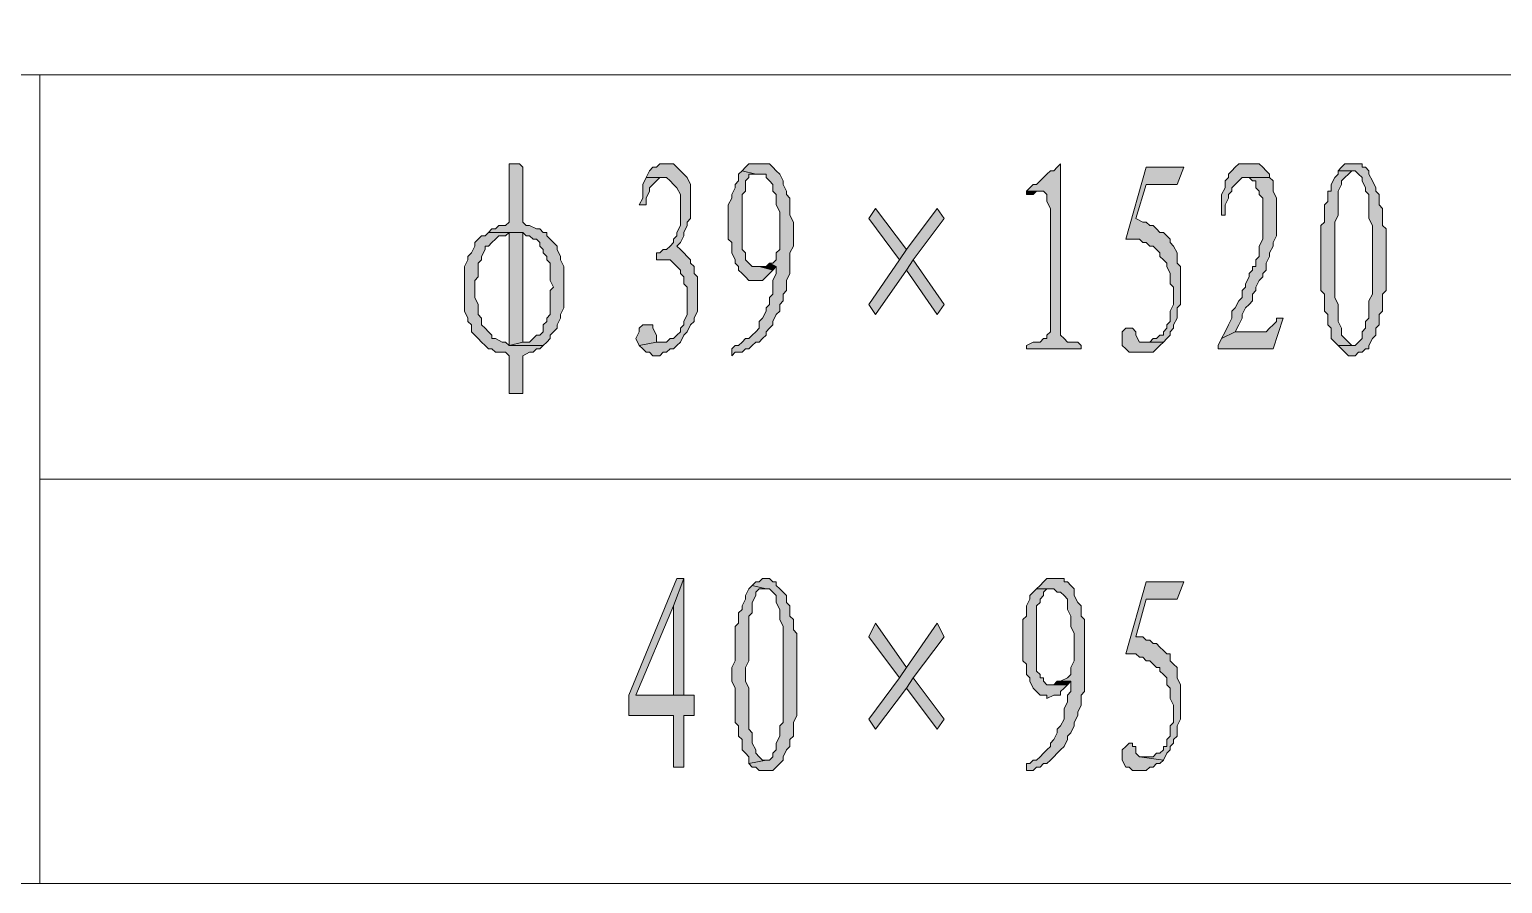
# Model space of a CAD drawing. Header units: millimetres. Extents: x 24 to 410, y 10 to 282.
# Drawn here: x 303.4 to 321.61, y 118.11 to 128.66 of the extents above; entities that cross this region are included whole.
import ezdxf

# ---------------------------------------------------------------- set-up
doc = ezdxf.new("R2010")
doc.units = ezdxf.units.MM

msp = doc.modelspace()

# ---------------------------------------------------------------- hatches: boundary and pattern name
h = msp.add_hatch(color=7)
h.dxf.hatch_style = 2
h.paths.add_polyline_path([(309.414333, 127), (309.329667, 127), (309.329667, 126.957667), (309.329667, 126.280333), (309.287333, 126.238), (309.202667, 126.238), (309.160333, 126.195667), (309.118, 126.195667), (309.075667, 126.153333), (309.499, 126.153333), (309.541333, 126.111), (309.583667, 126.111), (309.626, 126.068667), (309.668333, 126.068667), (309.710667, 126.026333), (309.710667, 125.984), (309.753, 125.941667), (309.753, 125.899333), (309.795333, 125.857), (309.795333, 125.814667), (309.837667, 125.772333), (309.837667, 125.560667), (309.88, 125.476), (309.837667, 125.433667), (309.837667, 125.137333), (309.795333, 125.095), (309.795333, 125.052667), (309.753, 125.010333), (309.753, 124.925667), (309.710667, 124.883333), (309.668333, 124.883333), (309.626, 124.841), (309.583667, 124.798667), (309.499, 124.798667), (309.329667, 124.756333), (309.753, 124.756333), (309.795333, 124.798667), (309.837667, 124.841), (309.837667, 124.883333), (309.88, 124.925667), (309.922333, 124.968), (309.922333, 125.010333), (309.964667, 125.095), (309.964667, 125.137333), (310.007, 125.222), (310.007, 125.73), (309.964667, 125.814667), (309.964667, 125.857), (309.922333, 125.941667), (309.922333, 125.984), (309.88, 126.026333), (309.837667, 126.068667), (309.795333, 126.111), (309.795333, 126.153333), (309.753, 126.153333), (309.710667, 126.195667), (309.668333, 126.195667), (309.583667, 126.238), (309.541333, 126.238), (309.499, 126.280333), (309.499, 126.957667), (309.456667, 127)])
h = msp.add_hatch(color=7)
h.dxf.hatch_style = 2
h.paths.add_polyline_path([(311.277, 127), (311.192333, 127), (311.15, 126.957667), (311.107667, 126.957667), (311.065333, 126.915333), (311.023, 126.830667), (311.277, 126.830667), (311.319333, 126.788333), (311.361667, 126.746), (311.404, 126.703667), (311.446333, 126.619), (311.446333, 126.238), (311.404, 126.153333), (311.404, 126.111), (311.361667, 126.068667), (311.361667, 126.026333), (311.319333, 125.984), (311.277, 125.941667), (311.234667, 125.941667), (311.192333, 125.899333), (311.15, 125.899333), (311.15, 125.814667), (311.319333, 125.814667), (311.361667, 125.772333), (311.404, 125.73), (311.446333, 125.687667), (311.446333, 125.645333), (311.488667, 125.603), (311.488667, 125.518333), (311.531, 125.476), (311.531, 125.137333), (311.488667, 125.052667), (311.488667, 125.010333), (311.446333, 124.968), (311.446333, 124.925667), (311.404, 124.883333), (311.361667, 124.841), (311.319333, 124.841), (311.277, 124.798667), (311.15, 124.798667), (310.938333, 124.756333), (310.980667, 124.714), (311.023, 124.671667), (311.065333, 124.671667), (311.107667, 124.629333), (311.192333, 124.629333), (311.234667, 124.671667), (311.277, 124.671667), (311.319333, 124.714), (311.361667, 124.714), (311.404, 124.756333), (311.446333, 124.798667), (311.488667, 124.883333), (311.531, 124.925667), (311.573333, 125.010333), (311.615667, 125.052667), (311.615667, 125.095), (311.658, 125.179667), (311.658, 125.603), (311.615667, 125.645333), (311.615667, 125.73), (311.573333, 125.772333), (311.573333, 125.814667), (311.531, 125.857), (311.488667, 125.899333), (311.446333, 125.941667), (311.404, 125.984), (311.446333, 126.026333), (311.488667, 126.111), (311.488667, 126.153333), (311.531, 126.238), (311.531, 126.280333), (311.573333, 126.322667), (311.573333, 126.746), (311.531, 126.830667), (311.488667, 126.873), (311.446333, 126.915333), (311.404, 126.957667), (311.361667, 127)])
h = msp.add_hatch(color=7)
h.dxf.hatch_style = 2
h.paths.add_polyline_path([(312.208333, 126.915333), (312.166, 126.873), (312.166, 126.788333), (312.123667, 126.746), (312.123667, 126.703667), (312.081333, 126.619), (312.081333, 126.576667), (312.039, 126.492), (312.039, 126.068667), (312.081333, 126.026333), (312.081333, 125.899333), (312.123667, 125.814667), (312.123667, 125.772333), (312.166, 125.73), (312.166, 125.687667), (312.208333, 125.645333), (312.250667, 125.603), (312.293, 125.560667), (312.377667, 125.560667), (312.42, 125.560667), (312.462333, 125.560667), (312.504667, 125.603), (312.547, 125.645333), (312.589333, 125.687667), (312.42, 125.73), (312.335333, 125.73), (312.293, 125.772333), (312.250667, 125.814667), (312.250667, 125.899333), (312.208333, 125.941667), (312.208333, 126.619), (312.250667, 126.661333), (312.250667, 126.788333), (312.293, 126.830667), (312.293, 126.873), (312.335333, 126.873), (312.377667, 126.873)])
h = msp.add_hatch(color=7)
h.dxf.hatch_style = 2
h.paths.add_polyline_path([(312.42, 127), (312.293, 127), (312.250667, 126.957667), (312.208333, 126.915333), (312.377667, 126.873), (312.504667, 126.873), (312.504667, 126.830667), (312.547, 126.788333), (312.589333, 126.746), (312.589333, 126.661333), (312.631667, 126.619), (312.631667, 126.492), (312.674, 126.407333), (312.674, 125.941667), (312.631667, 125.899333), (312.631667, 125.814667), (312.589333, 125.772333), (312.547, 125.772333), (312.631667, 125.73), (312.631667, 125.645333), (312.589333, 125.560667), (312.589333, 125.391333), (312.547, 125.349), (312.547, 125.264333), (312.504667, 125.222), (312.504667, 125.179667), (312.462333, 125.095), (312.42, 125.052667), (312.42, 124.968), (312.377667, 124.925667), (312.335333, 124.883333), (312.293, 124.841), (312.250667, 124.841), (312.208333, 124.798667), (312.166, 124.756333), (312.123667, 124.756333), (312.081333, 124.714), (312.081333, 124.629333), (312.123667, 124.671667), (312.208333, 124.671667), (312.250667, 124.714), (312.293, 124.714), (312.335333, 124.756333), (312.377667, 124.798667), (312.42, 124.798667), (312.462333, 124.841), (312.504667, 124.883333), (312.504667, 124.925667), (312.547, 124.968), (312.589333, 125.010333), (312.589333, 125.052667), (312.631667, 125.137333), (312.674, 125.179667), (312.674, 125.264333), (312.716333, 125.306667), (312.716333, 125.391333), (312.758667, 125.433667), (312.758667, 125.560667), (312.801, 125.645333), (312.801, 125.899333), (312.843333, 125.984), (312.843333, 126.280333), (312.801, 126.365), (312.801, 126.576667), (312.758667, 126.619), (312.758667, 126.661333), (312.716333, 126.746), (312.716333, 126.788333), (312.674, 126.873), (312.631667, 126.915333), (312.589333, 126.957667), (312.547, 127)])
h = msp.add_hatch(color=7)
h.dxf.hatch_style = 2
h.paths.add_polyline_path([(316.145333, 127), (316.103, 126.957667), (316.060667, 126.915333), (316.018333, 126.915333), (315.976, 126.873), (315.933667, 126.830667), (315.891333, 126.788333), (315.849, 126.746), (315.806667, 126.746), (315.764333, 126.703667), (315.722, 126.661333), (315.933667, 126.661333), (315.976, 126.619), (315.976, 126.534333), (316.018333, 126.449667), (316.018333, 124.925667), (315.976, 124.883333), (315.976, 124.841), (315.933667, 124.841), (315.891333, 124.798667), (315.806667, 124.798667), (315.722, 124.756333), (315.722, 124.714), (316.399333, 124.714), (316.399333, 124.756333), (316.357, 124.798667), (316.23, 124.798667), (316.187667, 124.841), (316.145333, 124.883333)])
h = msp.add_hatch(color=7)
h.dxf.hatch_style = 2
h.paths.add_polyline_path([(317.669333, 126.957667), (317.203667, 126.957667), (316.949667, 126.068667), (317.119, 126.068667), (317.161333, 126.026333), (317.203667, 126.026333), (317.246, 125.984), (317.288333, 125.984), (317.330667, 125.941667), (317.373, 125.899333), (317.373, 125.857), (317.415333, 125.814667), (317.457667, 125.772333), (317.457667, 125.73), (317.5, 125.645333), (317.5, 125.518333), (317.542333, 125.476), (317.542333, 125.264333), (317.5, 125.179667), (317.5, 125.137333), (317.5, 125.052667), (317.457667, 125.010333), (317.457667, 124.968), (317.415333, 124.925667), (317.415333, 124.883333), (317.373, 124.883333), (317.330667, 124.841), (317.288333, 124.841), (317.246, 124.798667), (317.119, 124.798667), (317.415333, 124.798667), (317.457667, 124.841), (317.5, 124.883333), (317.5, 124.925667), (317.542333, 124.968), (317.542333, 125.010333), (317.584667, 125.095), (317.584667, 125.222), (317.627, 125.264333), (317.627, 125.73), (317.584667, 125.772333), (317.584667, 125.899333), (317.542333, 125.984), (317.5, 126.026333), (317.5, 126.068667), (317.457667, 126.111), (317.415333, 126.153333), (317.373, 126.153333), (317.330667, 126.195667), (317.288333, 126.238), (317.246, 126.238), (317.203667, 126.280333), (317.161333, 126.280333), (317.076667, 126.322667), (317.203667, 126.746), (317.584667, 126.746)])
h = msp.add_hatch(color=7)
h.dxf.hatch_style = 2
h.paths.add_polyline_path([(318.473667, 127), (318.346667, 127), (318.304333, 126.957667), (318.262, 126.915333), (318.219667, 126.873), (318.219667, 126.830667), (318.177333, 126.788333), (318.177333, 126.703667), (318.135, 126.619), (318.135, 126.365), (318.177333, 126.365), (318.177333, 126.492), (318.219667, 126.576667), (318.219667, 126.619), (318.262, 126.661333), (318.262, 126.703667), (318.304333, 126.746), (318.346667, 126.788333), (318.389, 126.830667), (318.431333, 126.830667), (318.727667, 126.830667), (318.727667, 126.873), (318.685333, 126.915333), (318.643, 126.957667), (318.600667, 127)])
h = msp.add_hatch(color=7)
h.dxf.hatch_style = 2
h.paths.add_polyline_path([(319.574333, 126.915333), (319.574333, 126.873), (319.532, 126.830667), (319.489667, 126.746), (319.489667, 126.661333), (319.447333, 126.661333), (319.447333, 126.534333), (319.405, 126.492), (319.405, 126.280333), (319.362667, 126.238), (319.362667, 125.433667), (319.405, 125.391333), (319.405, 125.264333), (319.405, 125.179667), (319.447333, 125.137333), (319.447333, 125.010333), (319.489667, 124.968), (319.489667, 124.841), (319.532, 124.798667), (319.574333, 124.756333), (319.743667, 124.756333), (319.701333, 124.798667), (319.659, 124.841), (319.616667, 124.883333), (319.616667, 124.968), (319.574333, 125.052667), (319.574333, 125.264333), (319.532, 125.349), (319.532, 126.280333), (319.574333, 126.365), (319.574333, 126.661333), (319.616667, 126.746), (319.616667, 126.788333), (319.659, 126.830667), (319.701333, 126.873), (319.743667, 126.915333)])
h = msp.add_hatch(color=7)
h.dxf.hatch_style = 2
h.paths.add_polyline_path([(319.743667, 127), (319.659, 127), (319.616667, 126.957667), (319.574333, 126.915333), (319.786, 126.915333), (319.828333, 126.873), (319.870667, 126.830667), (319.870667, 126.788333), (319.913, 126.703667), (319.913, 126.661333), (319.955333, 126.619), (319.955333, 126.322667), (319.997667, 126.238), (319.997667, 125.814667), (319.997667, 125.391333), (319.955333, 125.306667), (319.955333, 125.095), (319.913, 125.052667), (319.913, 124.968), (319.870667, 124.925667), (319.870667, 124.841), (319.828333, 124.798667), (319.786, 124.756333), (319.574333, 124.756333), (319.616667, 124.714), (319.659, 124.671667), (319.701333, 124.629333), (319.786, 124.629333), (319.828333, 124.671667), (319.870667, 124.671667), (319.913, 124.714), (319.955333, 124.714), (319.955333, 124.756333), (319.997667, 124.841), (320.04, 124.883333), (320.04, 124.968), (320.082333, 125.010333), (320.082333, 125.137333), (320.124667, 125.179667), (320.124667, 125.391333), (320.167, 125.433667), (320.167, 126.195667), (320.124667, 126.238), (320.124667, 126.449667), (320.082333, 126.492), (320.082333, 126.619), (320.04, 126.661333), (320.04, 126.703667), (319.997667, 126.788333), (319.955333, 126.873), (319.955333, 126.915333), (319.913, 126.957667), (319.870667, 126.957667), (319.870667, 127)])
h = msp.add_hatch(color=7)
h.dxf.hatch_style = 2
h.paths.add_polyline_path([(311.023, 126.830667), (310.980667, 126.746), (310.980667, 126.576667), (310.938333, 126.492), (311.023, 126.492), (311.023, 126.534333), (311.023, 126.576667), (311.065333, 126.661333), (311.065333, 126.703667), (311.107667, 126.746), (311.15, 126.788333), (311.192333, 126.830667), (311.234667, 126.830667)])
h = msp.add_hatch(color=7)
h.dxf.hatch_style = 2
h.paths.add_polyline_path([(318.727667, 126.830667), (318.431333, 126.830667), (318.473667, 126.830667), (318.516, 126.788333), (318.558333, 126.788333), (318.558333, 126.703667), (318.600667, 126.661333), (318.600667, 126.619), (318.643, 126.576667), (318.643, 126.068667), (318.600667, 125.984), (318.600667, 125.857), (318.558333, 125.814667), (318.558333, 125.73), (318.516, 125.73), (318.516, 125.687667), (318.473667, 125.645333), (318.473667, 125.603), (318.431333, 125.518333), (318.431333, 125.476), (318.389, 125.433667), (318.389, 125.349), (318.346667, 125.306667), (318.304333, 125.222), (318.262, 125.179667), (318.262, 125.095), (318.219667, 125.010333), (318.177333, 124.925667), (318.135, 124.841), (318.304333, 124.925667), (318.346667, 125.010333), (318.389, 125.095), (318.389, 125.137333), (318.431333, 125.222), (318.473667, 125.264333), (318.516, 125.306667), (318.516, 125.391333), (318.558333, 125.433667), (318.558333, 125.476), (318.600667, 125.560667), (318.643, 125.603), (318.643, 125.645333), (318.685333, 125.687667), (318.685333, 125.772333), (318.727667, 125.857), (318.727667, 125.899333), (318.77, 125.984), (318.77, 126.026333), (318.812333, 126.111), (318.812333, 126.576667), (318.77, 126.661333), (318.77, 126.788333)])
h = msp.add_hatch(color=7)
h.dxf.hatch_style = 2
h.paths.add_polyline_path([(315.722, 126.661333), (315.722, 126.619), (315.764333, 126.619), (315.806667, 126.619), (315.849, 126.661333), (315.933667, 126.661333)])
h = msp.add_hatch(color=7)
h.dxf.hatch_style = 2
h.paths.add_polyline_path([(314.621333, 126.449667), (314.240333, 125.941667), (314.155667, 125.814667), (313.774667, 125.264333), (313.859333, 125.137333), (314.240333, 125.687667), (314.325, 125.814667), (314.706, 126.322667)])
h = msp.add_hatch(color=7)
h.dxf.hatch_style = 2
h.paths.add_polyline_path([(313.859333, 126.449667), (313.774667, 126.322667), (314.155667, 125.814667), (314.240333, 125.941667)])
h = msp.add_hatch(color=7)
h.dxf.hatch_style = 2
h.paths.add_polyline_path([(309.075667, 126.153333), (309.033333, 126.111), (308.991, 126.111), (308.948667, 126.068667), (308.906333, 126.026333), (308.906333, 125.984), (308.864, 125.899333), (308.821667, 125.857), (308.821667, 125.814667), (308.779333, 125.73), (308.779333, 125.179667), (308.821667, 125.095), (308.821667, 125.052667), (308.864, 125.010333), (308.864, 124.925667), (308.906333, 124.883333), (308.948667, 124.841), (308.991, 124.798667), (309.033333, 124.756333), (309.075667, 124.714), (309.118, 124.714), (309.160333, 124.671667), (309.287333, 124.671667), (309.329667, 124.629333), (309.329667, 124.163667), (309.499, 124.163667), (309.499, 124.629333), (309.583667, 124.671667), (309.626, 124.671667), (309.668333, 124.714), (309.710667, 124.714), (309.753, 124.756333), (309.329667, 124.756333), (309.287333, 124.798667), (309.245, 124.798667), (309.160333, 124.841), (309.118, 124.841), (309.118, 124.883333), (309.075667, 124.925667), (309.033333, 124.968), (308.991, 125.010333), (308.991, 125.095), (308.948667, 125.137333), (308.948667, 125.264333), (308.906333, 125.349), (308.906333, 125.560667), (308.948667, 125.603), (308.948667, 125.772333), (308.991, 125.814667), (308.991, 125.857), (309.033333, 125.941667), (309.033333, 125.984), (309.075667, 125.984), (309.118, 126.026333), (309.160333, 126.068667), (309.202667, 126.111), (309.287333, 126.111), (309.329667, 126.153333)])
h = msp.add_hatch(color=7)
h.dxf.hatch_style = 2
h.paths.add_polyline_path([(309.329667, 126.153333), (309.329667, 124.756333), (309.499, 124.798667), (309.499, 125.052667), (309.499, 125.095), (309.499, 126.153333)])
h = msp.add_hatch(color=7)
h.dxf.hatch_style = 2
h.paths.add_polyline_path([(314.325, 125.814667), (314.240333, 125.687667), (314.621333, 125.137333), (314.706, 125.264333)])
h = msp.add_hatch(color=7)
h.dxf.hatch_style = 2
h.paths.add_polyline_path([(312.547, 125.772333), (312.504667, 125.73), (312.42, 125.73), (312.589333, 125.687667), (312.631667, 125.73)])
h = msp.add_hatch(color=7)
h.dxf.hatch_style = 2
h.paths.add_polyline_path([(318.897, 125.095), (318.812333, 125.095), (318.812333, 125.052667), (318.77, 125.010333), (318.727667, 124.968), (318.685333, 124.925667), (318.304333, 124.925667), (318.135, 124.841), (318.092667, 124.756333), (318.092667, 124.714), (318.77, 124.714)])
h = msp.add_hatch(color=7)
h.dxf.hatch_style = 2
h.paths.add_polyline_path([(311.023, 125.010333), (310.980667, 125.010333), (310.938333, 124.968), (310.938333, 124.925667), (310.896, 124.841), (310.938333, 124.756333), (311.15, 124.798667), (311.15, 124.883333), (311.107667, 124.968), (311.107667, 125.010333), (311.065333, 125.010333)])
h = msp.add_hatch(color=7)
h.dxf.hatch_style = 2
h.paths.add_polyline_path([(316.992, 124.968), (316.949667, 124.968), (316.907333, 124.925667), (316.907333, 124.756333), (316.949667, 124.714), (316.992, 124.671667), (317.288333, 124.671667), (317.330667, 124.714), (317.373, 124.756333), (317.415333, 124.798667), (317.119, 124.798667), (317.076667, 124.883333), (317.076667, 124.925667), (317.034333, 124.968)])
h = msp.add_hatch(color=7)
h.dxf.hatch_style = 2
h.paths.add_polyline_path([(311.488667, 121.877667), (311.404, 121.877667), (310.811333, 120.438333), (310.811333, 120.184333), (311.361667, 120.184333), (311.361667, 119.549333), (311.488667, 119.549333), (311.488667, 120.184333), (311.615667, 120.184333), (311.615667, 120.438333), (311.488667, 120.438333), (310.896, 120.438333), (311.361667, 121.539)])
h = msp.add_hatch(color=7)
h.dxf.hatch_style = 2
h.paths.add_polyline_path([(311.488667, 121.877667), (311.361667, 121.539), (311.361667, 120.438333), (310.896, 120.438333), (311.488667, 120.438333)])
h = msp.add_hatch(color=7)
h.dxf.hatch_style = 2
h.paths.add_polyline_path([(312.335333, 121.793), (312.293, 121.750667), (312.250667, 121.666), (312.250667, 121.623667), (312.208333, 121.539), (312.208333, 121.496667), (312.166, 121.454333), (312.166, 121.327333), (312.123667, 121.285), (312.123667, 120.861667), (312.081333, 120.777), (312.081333, 120.607667), (312.123667, 120.523), (312.123667, 120.099667), (312.166, 120.057333), (312.166, 119.930333), (312.208333, 119.888), (312.208333, 119.761), (312.250667, 119.718667), (312.293, 119.676333), (312.293, 119.591667), (312.504667, 119.634), (312.462333, 119.634), (312.42, 119.676333), (312.377667, 119.718667), (312.377667, 119.761), (312.335333, 119.845667), (312.335333, 119.972667), (312.293, 120.015), (312.293, 120.523), (312.250667, 120.607667), (312.250667, 120.777), (312.293, 120.861667), (312.293, 121.412), (312.335333, 121.454333), (312.335333, 121.581333), (312.377667, 121.666), (312.377667, 121.708333), (312.42, 121.750667), (312.504667, 121.750667)])
h = msp.add_hatch(color=7)
h.dxf.hatch_style = 2
h.paths.add_polyline_path([(312.504667, 121.877667), (312.462333, 121.877667), (312.42, 121.835333), (312.377667, 121.835333), (312.335333, 121.793), (312.504667, 121.750667), (312.547, 121.750667), (312.589333, 121.708333), (312.631667, 121.666), (312.631667, 121.581333), (312.674, 121.496667), (312.674, 121.369667), (312.716333, 121.285), (312.716333, 120.692333), (312.716333, 120.65), (312.716333, 120.099667), (312.674, 120.057333), (312.674, 119.930333), (312.631667, 119.845667), (312.631667, 119.761), (312.589333, 119.718667), (312.589333, 119.676333), (312.547, 119.634), (312.504667, 119.634), (312.293, 119.591667), (312.335333, 119.549333), (312.377667, 119.549333), (312.42, 119.507), (312.589333, 119.507), (312.631667, 119.549333), (312.674, 119.591667), (312.716333, 119.634), (312.716333, 119.676333), (312.758667, 119.761), (312.801, 119.803333), (312.801, 119.888), (312.843333, 119.930333), (312.843333, 120.099667), (312.885667, 120.184333), (312.885667, 121.200333), (312.843333, 121.242667), (312.843333, 121.369667), (312.801, 121.412), (312.801, 121.539), (312.758667, 121.581333), (312.758667, 121.666), (312.716333, 121.708333), (312.674, 121.750667), (312.631667, 121.793), (312.631667, 121.835333), (312.589333, 121.835333), (312.547, 121.877667)])
h = msp.add_hatch(color=7)
h.dxf.hatch_style = 2
h.paths.add_polyline_path([(316.060667, 121.877667), (315.976, 121.877667), (315.933667, 121.835333), (315.891333, 121.793), (315.849, 121.750667), (316.060667, 121.750667), (316.103, 121.708333), (316.145333, 121.708333), (316.187667, 121.666), (316.23, 121.623667), (316.23, 121.496667), (316.272333, 121.412), (316.272333, 121.285), (316.314667, 121.200333), (316.314667, 120.861667), (316.272333, 120.777), (316.272333, 120.734667), (316.272333, 120.692333), (316.23, 120.65), (316.145333, 120.607667), (316.272333, 120.607667), (316.272333, 120.565333), (316.272333, 120.480667), (316.23, 120.438333), (316.23, 120.353667), (316.187667, 120.269), (316.187667, 120.142), (316.145333, 120.057333), (316.103, 120.015), (316.103, 119.972667), (316.060667, 119.888), (316.018333, 119.845667), (316.018333, 119.803333), (315.976, 119.761), (315.933667, 119.718667), (315.891333, 119.676333), (315.849, 119.634), (315.806667, 119.634), (315.764333, 119.591667), (315.722, 119.591667), (315.722, 119.507), (315.806667, 119.507), (315.849, 119.549333), (315.891333, 119.549333), (315.933667, 119.591667), (315.976, 119.591667), (316.018333, 119.634), (316.060667, 119.676333), (316.103, 119.718667), (316.145333, 119.761), (316.187667, 119.803333), (316.23, 119.888), (316.23, 119.930333), (316.272333, 119.972667), (316.314667, 120.057333), (316.314667, 120.099667), (316.357, 120.184333), (316.357, 120.226667), (316.399333, 120.311333), (316.399333, 120.438333), (316.441667, 120.480667), (316.441667, 121.369667), (316.399333, 121.412), (316.399333, 121.539), (316.357, 121.581333), (316.314667, 121.666), (316.314667, 121.750667), (316.272333, 121.793), (316.23, 121.835333), (316.187667, 121.835333), (316.187667, 121.877667)])
h = msp.add_hatch(color=7)
h.dxf.hatch_style = 2
h.paths.add_polyline_path([(317.669333, 121.835333), (317.203667, 121.835333), (316.949667, 120.946333), (317.076667, 120.946333), (317.119, 120.904), (317.161333, 120.904), (317.203667, 120.861667), (317.246, 120.861667), (317.288333, 120.819333), (317.330667, 120.777), (317.373, 120.777), (317.373, 120.734667), (317.415333, 120.692333), (317.457667, 120.65), (317.457667, 120.565333), (317.5, 120.523), (317.5, 120.396), (317.542333, 120.311333), (317.542333, 120.099667), (317.5, 120.057333), (317.5, 119.972667), (317.5, 119.930333), (317.457667, 119.888), (317.457667, 119.803333), (317.415333, 119.803333), (317.415333, 119.761), (317.373, 119.718667), (317.330667, 119.718667), (317.288333, 119.676333), (317.119, 119.676333), (317.415333, 119.634), (317.457667, 119.718667), (317.5, 119.761), (317.5, 119.803333), (317.542333, 119.845667), (317.542333, 119.888), (317.584667, 119.930333), (317.584667, 120.057333), (317.627, 120.142), (317.627, 120.565333), (317.584667, 120.65), (317.584667, 120.777), (317.542333, 120.819333), (317.5, 120.861667), (317.5, 120.946333), (317.457667, 120.946333), (317.415333, 120.988667), (317.373, 121.031), (317.330667, 121.073333), (317.288333, 121.073333), (317.246, 121.115667), (317.203667, 121.115667), (317.161333, 121.158), (317.076667, 121.158), (317.203667, 121.623667), (317.584667, 121.623667)])
h = msp.add_hatch(color=7)
h.dxf.hatch_style = 2
h.paths.add_polyline_path([(315.849, 121.750667), (315.806667, 121.708333), (315.764333, 121.666), (315.764333, 121.623667), (315.722, 121.539), (315.722, 121.412), (315.679667, 121.369667), (315.679667, 120.861667), (315.722, 120.819333), (315.722, 120.692333), (315.764333, 120.65), (315.764333, 120.607667), (315.806667, 120.523), (315.849, 120.480667), (315.891333, 120.438333), (315.976, 120.438333), (315.976, 120.396), (316.060667, 120.438333), (316.145333, 120.438333), (316.145333, 120.480667), (316.187667, 120.523), (316.23, 120.565333), (315.976, 120.565333), (315.933667, 120.607667), (315.933667, 120.65), (315.891333, 120.65), (315.891333, 120.692333), (315.849, 120.734667), (315.849, 121.539), (315.891333, 121.581333), (315.891333, 121.623667), (315.933667, 121.666), (315.933667, 121.708333), (315.976, 121.750667), (316.018333, 121.750667)])
h = msp.add_hatch(color=7)
h.dxf.hatch_style = 2
h.paths.add_polyline_path([(314.621333, 121.327333), (314.240333, 120.777), (314.155667, 120.65), (313.774667, 120.142), (313.859333, 120.015), (314.240333, 120.523), (314.325, 120.65), (314.706, 121.158)])
h = msp.add_hatch(color=7)
h.dxf.hatch_style = 2
h.paths.add_polyline_path([(313.859333, 121.327333), (313.774667, 121.158), (314.155667, 120.65), (314.240333, 120.777)])
h = msp.add_hatch(color=7)
h.dxf.hatch_style = 2
h.paths.add_polyline_path([(314.325, 120.65), (314.240333, 120.523), (314.621333, 120.015), (314.706, 120.142)])
h = msp.add_hatch(color=7)
h.dxf.hatch_style = 2
h.paths.add_polyline_path([(316.145333, 120.607667), (316.103, 120.607667), (316.060667, 120.565333), (316.23, 120.565333), (316.272333, 120.607667)])
h = msp.add_hatch(color=7)
h.dxf.hatch_style = 2
h.paths.add_polyline_path([(316.992, 119.845667), (316.949667, 119.803333), (316.907333, 119.761), (316.907333, 119.634), (316.949667, 119.549333), (316.992, 119.549333), (317.034333, 119.507), (317.203667, 119.507), (317.246, 119.549333), (317.288333, 119.549333), (317.330667, 119.591667), (317.373, 119.591667), (317.415333, 119.634), (317.119, 119.676333), (317.076667, 119.718667), (317.076667, 119.803333), (317.034333, 119.803333), (317.034333, 119.845667)])

# ---------------------------------------------------------------- linework, layer by layer
at = {"color": 7, "lineweight": 0}
for points in [[(249.047, 173.101), (377.063, 173.101), (377.063, 118.11), (249.047, 118.11)], [(309.414333, 127), (309.329667, 127), (309.329667, 126.957667), (309.329667, 126.280333), (309.287333, 126.238), (309.202667, 126.238), (309.160333, 126.195667), (309.118, 126.195667), (309.075667, 126.153333), (309.499, 126.153333), (309.541333, 126.111), (309.583667, 126.111), (309.626, 126.068667), (309.668333, 126.068667), (309.710667, 126.026333), (309.710667, 125.984), (309.753, 125.941667), (309.753, 125.899333), (309.795333, 125.857), (309.795333, 125.814667), (309.837667, 125.772333), (309.837667, 125.560667), (309.88, 125.476), (309.837667, 125.433667), (309.837667, 125.137333), (309.795333, 125.095), (309.795333, 125.052667), (309.753, 125.010333), (309.753, 124.925667), (309.710667, 124.883333), (309.668333, 124.883333), (309.626, 124.841), (309.583667, 124.798667), (309.499, 124.798667), (309.329667, 124.756333), (309.753, 124.756333), (309.795333, 124.798667), (309.837667, 124.841), (309.837667, 124.883333), (309.88, 124.925667), (309.922333, 124.968), (309.922333, 125.010333), (309.964667, 125.095), (309.964667, 125.137333), (310.007, 125.222), (310.007, 125.73), (309.964667, 125.814667), (309.964667, 125.857), (309.922333, 125.941667), (309.922333, 125.984), (309.88, 126.026333), (309.837667, 126.068667), (309.795333, 126.111), (309.795333, 126.153333), (309.753, 126.153333), (309.710667, 126.195667), (309.668333, 126.195667), (309.583667, 126.238), (309.541333, 126.238), (309.499, 126.280333), (309.499, 126.957667), (309.456667, 127)], [(311.277, 127), (311.192333, 127), (311.15, 126.957667), (311.107667, 126.957667), (311.065333, 126.915333), (311.023, 126.830667), (311.277, 126.830667), (311.319333, 126.788333), (311.361667, 126.746), (311.404, 126.703667), (311.446333, 126.619), (311.446333, 126.238), (311.404, 126.153333), (311.404, 126.111), (311.361667, 126.068667), (311.361667, 126.026333), (311.319333, 125.984), (311.277, 125.941667), (311.234667, 125.941667), (311.192333, 125.899333), (311.15, 125.899333), (311.15, 125.814667), (311.319333, 125.814667), (311.361667, 125.772333), (311.404, 125.73), (311.446333, 125.687667), (311.446333, 125.645333), (311.488667, 125.603), (311.488667, 125.518333), (311.531, 125.476), (311.531, 125.137333), (311.488667, 125.052667), (311.488667, 125.010333), (311.446333, 124.968), (311.446333, 124.925667), (311.404, 124.883333), (311.361667, 124.841), (311.319333, 124.841), (311.277, 124.798667), (311.15, 124.798667), (310.938333, 124.756333), (310.980667, 124.714), (311.023, 124.671667), (311.065333, 124.671667), (311.107667, 124.629333), (311.192333, 124.629333), (311.234667, 124.671667), (311.277, 124.671667), (311.319333, 124.714), (311.361667, 124.714), (311.404, 124.756333), (311.446333, 124.798667), (311.488667, 124.883333), (311.531, 124.925667), (311.573333, 125.010333), (311.615667, 125.052667), (311.615667, 125.095), (311.658, 125.179667), (311.658, 125.603), (311.615667, 125.645333), (311.615667, 125.73), (311.573333, 125.772333), (311.573333, 125.814667), (311.531, 125.857), (311.488667, 125.899333), (311.446333, 125.941667), (311.404, 125.984), (311.446333, 126.026333), (311.488667, 126.111), (311.488667, 126.153333), (311.531, 126.238), (311.531, 126.280333), (311.573333, 126.322667), (311.573333, 126.746), (311.531, 126.830667), (311.488667, 126.873), (311.446333, 126.915333), (311.404, 126.957667), (311.361667, 127)], [(312.208333, 126.915333), (312.166, 126.873), (312.166, 126.788333), (312.123667, 126.746), (312.123667, 126.703667), (312.081333, 126.619), (312.081333, 126.576667), (312.039, 126.492), (312.039, 126.068667), (312.081333, 126.026333), (312.081333, 125.899333), (312.123667, 125.814667), (312.123667, 125.772333), (312.166, 125.73), (312.166, 125.687667), (312.208333, 125.645333), (312.250667, 125.603), (312.293, 125.560667), (312.377667, 125.560667), (312.42, 125.560667), (312.462333, 125.560667), (312.504667, 125.603), (312.547, 125.645333), (312.589333, 125.687667), (312.42, 125.73), (312.335333, 125.73), (312.293, 125.772333), (312.250667, 125.814667), (312.250667, 125.899333), (312.208333, 125.941667), (312.208333, 126.619), (312.250667, 126.661333), (312.250667, 126.788333), (312.293, 126.830667), (312.293, 126.873), (312.335333, 126.873), (312.377667, 126.873)], [(312.42, 127), (312.293, 127), (312.250667, 126.957667), (312.208333, 126.915333), (312.377667, 126.873), (312.504667, 126.873), (312.504667, 126.830667), (312.547, 126.788333), (312.589333, 126.746), (312.589333, 126.661333), (312.631667, 126.619), (312.631667, 126.492), (312.674, 126.407333), (312.674, 125.941667), (312.631667, 125.899333), (312.631667, 125.814667), (312.589333, 125.772333), (312.547, 125.772333), (312.631667, 125.73), (312.631667, 125.645333), (312.589333, 125.560667), (312.589333, 125.391333), (312.547, 125.349), (312.547, 125.264333), (312.504667, 125.222), (312.504667, 125.179667), (312.462333, 125.095), (312.42, 125.052667), (312.42, 124.968), (312.377667, 124.925667), (312.335333, 124.883333), (312.293, 124.841), (312.250667, 124.841), (312.208333, 124.798667), (312.166, 124.756333), (312.123667, 124.756333), (312.081333, 124.714), (312.081333, 124.629333), (312.123667, 124.671667), (312.208333, 124.671667), (312.250667, 124.714), (312.293, 124.714), (312.335333, 124.756333), (312.377667, 124.798667), (312.42, 124.798667), (312.462333, 124.841), (312.504667, 124.883333), (312.504667, 124.925667), (312.547, 124.968), (312.589333, 125.010333), (312.589333, 125.052667), (312.631667, 125.137333), (312.674, 125.179667), (312.674, 125.264333), (312.716333, 125.306667), (312.716333, 125.391333), (312.758667, 125.433667), (312.758667, 125.560667), (312.801, 125.645333), (312.801, 125.899333), (312.843333, 125.984), (312.843333, 126.280333), (312.801, 126.365), (312.801, 126.576667), (312.758667, 126.619), (312.758667, 126.661333), (312.716333, 126.746), (312.716333, 126.788333), (312.674, 126.873), (312.631667, 126.915333), (312.589333, 126.957667), (312.547, 127)], [(316.145333, 127), (316.103, 126.957667), (316.060667, 126.915333), (316.018333, 126.915333), (315.976, 126.873), (315.933667, 126.830667), (315.891333, 126.788333), (315.849, 126.746), (315.806667, 126.746), (315.764333, 126.703667), (315.722, 126.661333), (315.933667, 126.661333), (315.976, 126.619), (315.976, 126.534333), (316.018333, 126.449667), (316.018333, 124.925667), (315.976, 124.883333), (315.976, 124.841), (315.933667, 124.841), (315.891333, 124.798667), (315.806667, 124.798667), (315.722, 124.756333), (315.722, 124.714), (316.399333, 124.714), (316.399333, 124.756333), (316.357, 124.798667), (316.23, 124.798667), (316.187667, 124.841), (316.145333, 124.883333)], [(317.669333, 126.957667), (317.203667, 126.957667), (316.949667, 126.068667), (317.119, 126.068667), (317.161333, 126.026333), (317.203667, 126.026333), (317.246, 125.984), (317.288333, 125.984), (317.330667, 125.941667), (317.373, 125.899333), (317.373, 125.857), (317.415333, 125.814667), (317.457667, 125.772333), (317.457667, 125.73), (317.5, 125.645333), (317.5, 125.518333), (317.542333, 125.476), (317.542333, 125.264333), (317.5, 125.179667), (317.5, 125.137333), (317.5, 125.052667), (317.457667, 125.010333), (317.457667, 124.968), (317.415333, 124.925667), (317.415333, 124.883333), (317.373, 124.883333), (317.330667, 124.841), (317.288333, 124.841), (317.246, 124.798667), (317.119, 124.798667), (317.415333, 124.798667), (317.457667, 124.841), (317.5, 124.883333), (317.5, 124.925667), (317.542333, 124.968), (317.542333, 125.010333), (317.584667, 125.095), (317.584667, 125.222), (317.627, 125.264333), (317.627, 125.73), (317.584667, 125.772333), (317.584667, 125.899333), (317.542333, 125.984), (317.5, 126.026333), (317.5, 126.068667), (317.457667, 126.111), (317.415333, 126.153333), (317.373, 126.153333), (317.330667, 126.195667), (317.288333, 126.238), (317.246, 126.238), (317.203667, 126.280333), (317.161333, 126.280333), (317.076667, 126.322667), (317.203667, 126.746), (317.584667, 126.746)], [(318.473667, 127), (318.346667, 127), (318.304333, 126.957667), (318.262, 126.915333), (318.219667, 126.873), (318.219667, 126.830667), (318.177333, 126.788333), (318.177333, 126.703667), (318.135, 126.619), (318.135, 126.365), (318.177333, 126.365), (318.177333, 126.492), (318.219667, 126.576667), (318.219667, 126.619), (318.262, 126.661333), (318.262, 126.703667), (318.304333, 126.746), (318.346667, 126.788333), (318.389, 126.830667), (318.431333, 126.830667), (318.727667, 126.830667), (318.727667, 126.873), (318.685333, 126.915333), (318.643, 126.957667), (318.600667, 127)], [(319.574333, 126.915333), (319.574333, 126.873), (319.532, 126.830667), (319.489667, 126.746), (319.489667, 126.661333), (319.447333, 126.661333), (319.447333, 126.534333), (319.405, 126.492), (319.405, 126.280333), (319.362667, 126.238), (319.362667, 125.433667), (319.405, 125.391333), (319.405, 125.264333), (319.405, 125.179667), (319.447333, 125.137333), (319.447333, 125.010333), (319.489667, 124.968), (319.489667, 124.841), (319.532, 124.798667), (319.574333, 124.756333), (319.743667, 124.756333), (319.701333, 124.798667), (319.659, 124.841), (319.616667, 124.883333), (319.616667, 124.968), (319.574333, 125.052667), (319.574333, 125.264333), (319.532, 125.349), (319.532, 126.280333), (319.574333, 126.365), (319.574333, 126.661333), (319.616667, 126.746), (319.616667, 126.788333), (319.659, 126.830667), (319.701333, 126.873), (319.743667, 126.915333)], [(319.743667, 127), (319.659, 127), (319.616667, 126.957667), (319.574333, 126.915333), (319.786, 126.915333), (319.828333, 126.873), (319.870667, 126.830667), (319.870667, 126.788333), (319.913, 126.703667), (319.913, 126.661333), (319.955333, 126.619), (319.955333, 126.322667), (319.997667, 126.238), (319.997667, 125.814667), (319.997667, 125.391333), (319.955333, 125.306667), (319.955333, 125.095), (319.913, 125.052667), (319.913, 124.968), (319.870667, 124.925667), (319.870667, 124.841), (319.828333, 124.798667), (319.786, 124.756333), (319.574333, 124.756333), (319.616667, 124.714), (319.659, 124.671667), (319.701333, 124.629333), (319.786, 124.629333), (319.828333, 124.671667), (319.870667, 124.671667), (319.913, 124.714), (319.955333, 124.714), (319.955333, 124.756333), (319.997667, 124.841), (320.04, 124.883333), (320.04, 124.968), (320.082333, 125.010333), (320.082333, 125.137333), (320.124667, 125.179667), (320.124667, 125.391333), (320.167, 125.433667), (320.167, 126.195667), (320.124667, 126.238), (320.124667, 126.449667), (320.082333, 126.492), (320.082333, 126.619), (320.04, 126.661333), (320.04, 126.703667), (319.997667, 126.788333), (319.955333, 126.873), (319.955333, 126.915333), (319.913, 126.957667), (319.870667, 126.957667), (319.870667, 127)], [(311.023, 126.830667), (310.980667, 126.746), (310.980667, 126.576667), (310.938333, 126.492), (311.023, 126.492), (311.023, 126.534333), (311.023, 126.576667), (311.065333, 126.661333), (311.065333, 126.703667), (311.107667, 126.746), (311.15, 126.788333), (311.192333, 126.830667), (311.234667, 126.830667)], [(318.727667, 126.830667), (318.431333, 126.830667), (318.473667, 126.830667), (318.516, 126.788333), (318.558333, 126.788333), (318.558333, 126.703667), (318.600667, 126.661333), (318.600667, 126.619), (318.643, 126.576667), (318.643, 126.068667), (318.600667, 125.984), (318.600667, 125.857), (318.558333, 125.814667), (318.558333, 125.73), (318.516, 125.73), (318.516, 125.687667), (318.473667, 125.645333), (318.473667, 125.603), (318.431333, 125.518333), (318.431333, 125.476), (318.389, 125.433667), (318.389, 125.349), (318.346667, 125.306667), (318.304333, 125.222), (318.262, 125.179667), (318.262, 125.095), (318.219667, 125.010333), (318.177333, 124.925667), (318.135, 124.841), (318.304333, 124.925667), (318.346667, 125.010333), (318.389, 125.095), (318.389, 125.137333), (318.431333, 125.222), (318.473667, 125.264333), (318.516, 125.306667), (318.516, 125.391333), (318.558333, 125.433667), (318.558333, 125.476), (318.600667, 125.560667), (318.643, 125.603), (318.643, 125.645333), (318.685333, 125.687667), (318.685333, 125.772333), (318.727667, 125.857), (318.727667, 125.899333), (318.77, 125.984), (318.77, 126.026333), (318.812333, 126.111), (318.812333, 126.576667), (318.77, 126.661333), (318.77, 126.788333)], [(315.722, 126.661333), (315.722, 126.619), (315.764333, 126.619), (315.806667, 126.619), (315.849, 126.661333), (315.933667, 126.661333)], [(314.621333, 126.449667), (314.240333, 125.941667), (314.155667, 125.814667), (313.774667, 125.264333), (313.859333, 125.137333), (314.240333, 125.687667), (314.325, 125.814667), (314.706, 126.322667)], [(313.859333, 126.449667), (313.774667, 126.322667), (314.155667, 125.814667), (314.240333, 125.941667)], [(309.075667, 126.153333), (309.033333, 126.111), (308.991, 126.111), (308.948667, 126.068667), (308.906333, 126.026333), (308.906333, 125.984), (308.864, 125.899333), (308.821667, 125.857), (308.821667, 125.814667), (308.779333, 125.73), (308.779333, 125.179667), (308.821667, 125.095), (308.821667, 125.052667), (308.864, 125.010333), (308.864, 124.925667), (308.906333, 124.883333), (308.948667, 124.841), (308.991, 124.798667), (309.033333, 124.756333), (309.075667, 124.714), (309.118, 124.714), (309.160333, 124.671667), (309.287333, 124.671667), (309.329667, 124.629333), (309.329667, 124.163667), (309.499, 124.163667), (309.499, 124.629333), (309.583667, 124.671667), (309.626, 124.671667), (309.668333, 124.714), (309.710667, 124.714), (309.753, 124.756333), (309.329667, 124.756333), (309.287333, 124.798667), (309.245, 124.798667), (309.160333, 124.841), (309.118, 124.841), (309.118, 124.883333), (309.075667, 124.925667), (309.033333, 124.968), (308.991, 125.010333), (308.991, 125.095), (308.948667, 125.137333), (308.948667, 125.264333), (308.906333, 125.349), (308.906333, 125.560667), (308.948667, 125.603), (308.948667, 125.772333), (308.991, 125.814667), (308.991, 125.857), (309.033333, 125.941667), (309.033333, 125.984), (309.075667, 125.984), (309.118, 126.026333), (309.160333, 126.068667), (309.202667, 126.111), (309.287333, 126.111), (309.329667, 126.153333)], [(309.329667, 126.153333), (309.329667, 124.756333), (309.499, 124.798667), (309.499, 125.052667), (309.499, 125.095), (309.499, 126.153333)], [(314.325, 125.814667), (314.240333, 125.687667), (314.621333, 125.137333), (314.706, 125.264333)], [(312.547, 125.772333), (312.504667, 125.73), (312.42, 125.73), (312.589333, 125.687667), (312.631667, 125.73)], [(318.897, 125.095), (318.812333, 125.095), (318.812333, 125.052667), (318.77, 125.010333), (318.727667, 124.968), (318.685333, 124.925667), (318.304333, 124.925667), (318.135, 124.841), (318.092667, 124.756333), (318.092667, 124.714), (318.77, 124.714)], [(311.023, 125.010333), (310.980667, 125.010333), (310.938333, 124.968), (310.938333, 124.925667), (310.896, 124.841), (310.938333, 124.756333), (311.15, 124.798667), (311.15, 124.883333), (311.107667, 124.968), (311.107667, 125.010333), (311.065333, 125.010333)], [(316.992, 124.968), (316.949667, 124.968), (316.907333, 124.925667), (316.907333, 124.756333), (316.949667, 124.714), (316.992, 124.671667), (317.288333, 124.671667), (317.330667, 124.714), (317.373, 124.756333), (317.415333, 124.798667), (317.119, 124.798667), (317.076667, 124.883333), (317.076667, 124.925667), (317.034333, 124.968)], [(311.488667, 121.877667), (311.404, 121.877667), (310.811333, 120.438333), (310.811333, 120.184333), (311.361667, 120.184333), (311.361667, 119.549333), (311.488667, 119.549333), (311.488667, 120.184333), (311.615667, 120.184333), (311.615667, 120.438333), (311.488667, 120.438333), (310.896, 120.438333), (311.361667, 121.539)], [(311.488667, 121.877667), (311.361667, 121.539), (311.361667, 120.438333), (310.896, 120.438333), (311.488667, 120.438333)], [(312.335333, 121.793), (312.293, 121.750667), (312.250667, 121.666), (312.250667, 121.623667), (312.208333, 121.539), (312.208333, 121.496667), (312.166, 121.454333), (312.166, 121.327333), (312.123667, 121.285), (312.123667, 120.861667), (312.081333, 120.777), (312.081333, 120.607667), (312.123667, 120.523), (312.123667, 120.099667), (312.166, 120.057333), (312.166, 119.930333), (312.208333, 119.888), (312.208333, 119.761), (312.250667, 119.718667), (312.293, 119.676333), (312.293, 119.591667), (312.504667, 119.634), (312.462333, 119.634), (312.42, 119.676333), (312.377667, 119.718667), (312.377667, 119.761), (312.335333, 119.845667), (312.335333, 119.972667), (312.293, 120.015), (312.293, 120.523), (312.250667, 120.607667), (312.250667, 120.777), (312.293, 120.861667), (312.293, 121.412), (312.335333, 121.454333), (312.335333, 121.581333), (312.377667, 121.666), (312.377667, 121.708333), (312.42, 121.750667), (312.504667, 121.750667)], [(312.504667, 121.877667), (312.462333, 121.877667), (312.42, 121.835333), (312.377667, 121.835333), (312.335333, 121.793), (312.504667, 121.750667), (312.547, 121.750667), (312.589333, 121.708333), (312.631667, 121.666), (312.631667, 121.581333), (312.674, 121.496667), (312.674, 121.369667), (312.716333, 121.285), (312.716333, 120.692333), (312.716333, 120.65), (312.716333, 120.099667), (312.674, 120.057333), (312.674, 119.930333), (312.631667, 119.845667), (312.631667, 119.761), (312.589333, 119.718667), (312.589333, 119.676333), (312.547, 119.634), (312.504667, 119.634), (312.293, 119.591667), (312.335333, 119.549333), (312.377667, 119.549333), (312.42, 119.507), (312.589333, 119.507), (312.631667, 119.549333), (312.674, 119.591667), (312.716333, 119.634), (312.716333, 119.676333), (312.758667, 119.761), (312.801, 119.803333), (312.801, 119.888), (312.843333, 119.930333), (312.843333, 120.099667), (312.885667, 120.184333), (312.885667, 121.200333), (312.843333, 121.242667), (312.843333, 121.369667), (312.801, 121.412), (312.801, 121.539), (312.758667, 121.581333), (312.758667, 121.666), (312.716333, 121.708333), (312.674, 121.750667), (312.631667, 121.793), (312.631667, 121.835333), (312.589333, 121.835333), (312.547, 121.877667)], [(316.060667, 121.877667), (315.976, 121.877667), (315.933667, 121.835333), (315.891333, 121.793), (315.849, 121.750667), (316.060667, 121.750667), (316.103, 121.708333), (316.145333, 121.708333), (316.187667, 121.666), (316.23, 121.623667), (316.23, 121.496667), (316.272333, 121.412), (316.272333, 121.285), (316.314667, 121.200333), (316.314667, 120.861667), (316.272333, 120.777), (316.272333, 120.734667), (316.272333, 120.692333), (316.23, 120.65), (316.145333, 120.607667), (316.272333, 120.607667), (316.272333, 120.565333), (316.272333, 120.480667), (316.23, 120.438333), (316.23, 120.353667), (316.187667, 120.269), (316.187667, 120.142), (316.145333, 120.057333), (316.103, 120.015), (316.103, 119.972667), (316.060667, 119.888), (316.018333, 119.845667), (316.018333, 119.803333), (315.976, 119.761), (315.933667, 119.718667), (315.891333, 119.676333), (315.849, 119.634), (315.806667, 119.634), (315.764333, 119.591667), (315.722, 119.591667), (315.722, 119.507), (315.806667, 119.507), (315.849, 119.549333), (315.891333, 119.549333), (315.933667, 119.591667), (315.976, 119.591667), (316.018333, 119.634), (316.060667, 119.676333), (316.103, 119.718667), (316.145333, 119.761), (316.187667, 119.803333), (316.23, 119.888), (316.23, 119.930333), (316.272333, 119.972667), (316.314667, 120.057333), (316.314667, 120.099667), (316.357, 120.184333), (316.357, 120.226667), (316.399333, 120.311333), (316.399333, 120.438333), (316.441667, 120.480667), (316.441667, 121.369667), (316.399333, 121.412), (316.399333, 121.539), (316.357, 121.581333), (316.314667, 121.666), (316.314667, 121.750667), (316.272333, 121.793), (316.23, 121.835333), (316.187667, 121.835333), (316.187667, 121.877667)], [(317.669333, 121.835333), (317.203667, 121.835333), (316.949667, 120.946333), (317.076667, 120.946333), (317.119, 120.904), (317.161333, 120.904), (317.203667, 120.861667), (317.246, 120.861667), (317.288333, 120.819333), (317.330667, 120.777), (317.373, 120.777), (317.373, 120.734667), (317.415333, 120.692333), (317.457667, 120.65), (317.457667, 120.565333), (317.5, 120.523), (317.5, 120.396), (317.542333, 120.311333), (317.542333, 120.099667), (317.5, 120.057333), (317.5, 119.972667), (317.5, 119.930333), (317.457667, 119.888), (317.457667, 119.803333), (317.415333, 119.803333), (317.415333, 119.761), (317.373, 119.718667), (317.330667, 119.718667), (317.288333, 119.676333), (317.119, 119.676333), (317.415333, 119.634), (317.457667, 119.718667), (317.5, 119.761), (317.5, 119.803333), (317.542333, 119.845667), (317.542333, 119.888), (317.584667, 119.930333), (317.584667, 120.057333), (317.627, 120.142), (317.627, 120.565333), (317.584667, 120.65), (317.584667, 120.777), (317.542333, 120.819333), (317.5, 120.861667), (317.5, 120.946333), (317.457667, 120.946333), (317.415333, 120.988667), (317.373, 121.031), (317.330667, 121.073333), (317.288333, 121.073333), (317.246, 121.115667), (317.203667, 121.115667), (317.161333, 121.158), (317.076667, 121.158), (317.203667, 121.623667), (317.584667, 121.623667)], [(315.849, 121.750667), (315.806667, 121.708333), (315.764333, 121.666), (315.764333, 121.623667), (315.722, 121.539), (315.722, 121.412), (315.679667, 121.369667), (315.679667, 120.861667), (315.722, 120.819333), (315.722, 120.692333), (315.764333, 120.65), (315.764333, 120.607667), (315.806667, 120.523), (315.849, 120.480667), (315.891333, 120.438333), (315.976, 120.438333), (315.976, 120.396), (316.060667, 120.438333), (316.145333, 120.438333), (316.145333, 120.480667), (316.187667, 120.523), (316.23, 120.565333), (315.976, 120.565333), (315.933667, 120.607667), (315.933667, 120.65), (315.891333, 120.65), (315.891333, 120.692333), (315.849, 120.734667), (315.849, 121.539), (315.891333, 121.581333), (315.891333, 121.623667), (315.933667, 121.666), (315.933667, 121.708333), (315.976, 121.750667), (316.018333, 121.750667)], [(314.621333, 121.327333), (314.240333, 120.777), (314.155667, 120.65), (313.774667, 120.142), (313.859333, 120.015), (314.240333, 120.523), (314.325, 120.65), (314.706, 121.158)], [(313.859333, 121.327333), (313.774667, 121.158), (314.155667, 120.65), (314.240333, 120.777)], [(314.325, 120.65), (314.240333, 120.523), (314.621333, 120.015), (314.706, 120.142)], [(316.145333, 120.607667), (316.103, 120.607667), (316.060667, 120.565333), (316.23, 120.565333), (316.272333, 120.607667)], [(316.992, 119.845667), (316.949667, 119.803333), (316.907333, 119.761), (316.907333, 119.634), (316.949667, 119.549333), (316.992, 119.549333), (317.034333, 119.507), (317.203667, 119.507), (317.246, 119.549333), (317.288333, 119.549333), (317.330667, 119.591667), (317.373, 119.591667), (317.415333, 119.634), (317.119, 119.676333), (317.076667, 119.718667), (317.076667, 119.803333), (317.034333, 119.803333), (317.034333, 119.845667)]]:
    msp.add_lwpolyline(points, close=True, dxfattribs=at)
for points in [[(249.047, 128.100667), (377.063, 128.100667)], [(303.53, 128.100667), (303.53, 118.11)], [(303.53, 123.105333), (377.063, 123.105333)]]:
    msp.add_lwpolyline(points, dxfattribs=at)

doc.saveas('drawing.dxf')
